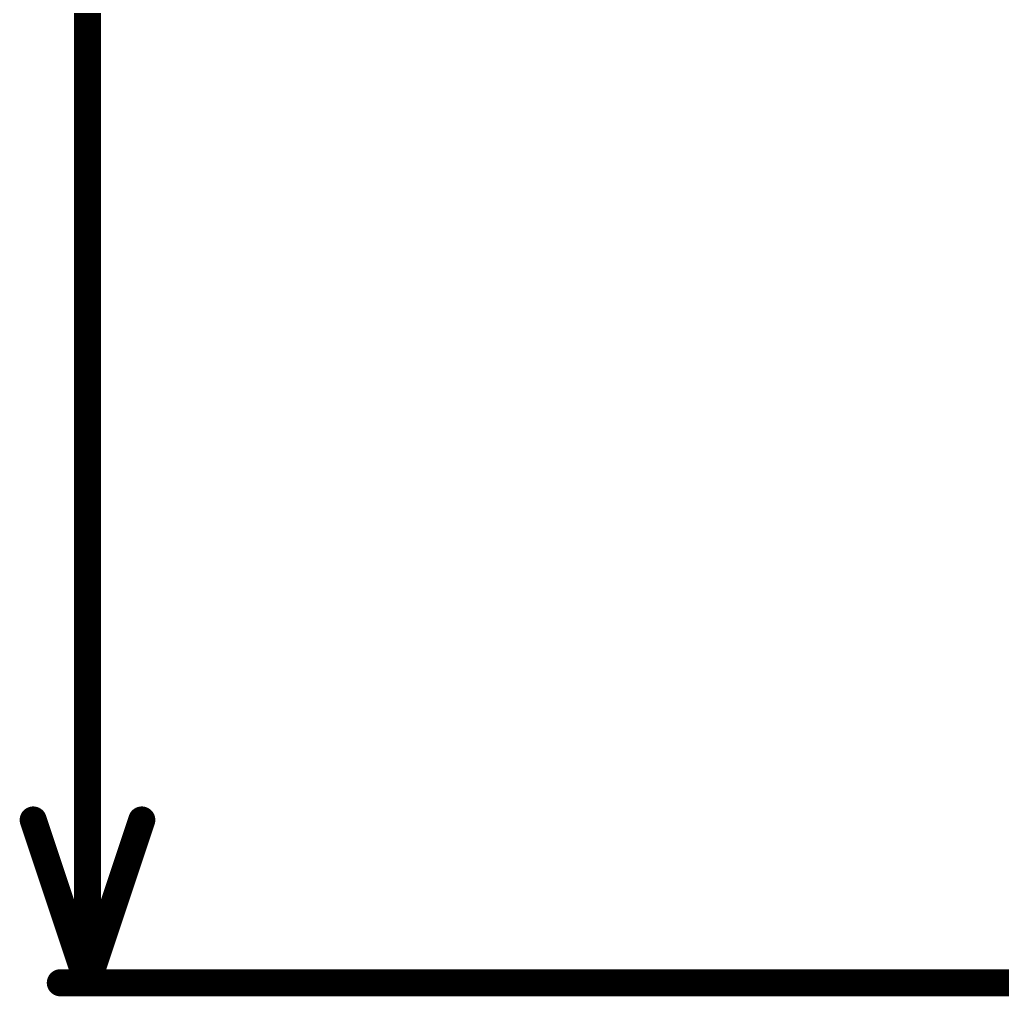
# Model space of a CAD drawing. Extents: x 0.11 to 5.41, y 1.37 to 6.94.
# Drawn here: x 1.575 to 1.9371, y 3.005 to 3.365 of the extents above; entities that cross this region are included whole.
import ezdxf

# ---------------------------------------------------------------- set-up
doc = ezdxf.new("R2010")
doc.units = 0
doc.layers.add('MECHANICAL1', color=6, linetype='CONTINUOUS')

msp = doc.modelspace()

# ---------------------------------------------------------------- linework, layer by layer
at = {"layer": 'MECHANICAL1', "const_width": 0.01}
for points in [[(1.6, 3.01), (1.6, 4.67059)], [(1.58, 3.07), (1.6, 3.01)], [(1.6, 3.01), (1.62, 3.07)], [(1.59, 3.01), (5.38291, 3.01)]]:
    msp.add_lwpolyline(points, dxfattribs=at)
at = {"layer": 'MECHANICAL1', "const_width": 0.005}
for points in [[(1.5775, 3.07, 1), (1.5825, 3.07, 1)], [(1.6175, 3.07, 1), (1.6225, 3.07, 1)], [(1.5875, 3.01, 1), (1.5925, 3.01, 1)], [(1.5975, 3.01, 1), (1.6025, 3.01, 1)], [(1.5975, 3.01, 1), (1.6025, 3.01, 1)], [(1.5975, 3.01, 1), (1.6025, 3.01, 1)]]:
    msp.add_lwpolyline(points, format="xyb", close=True, dxfattribs=at)

doc.saveas('drawing.dxf')
